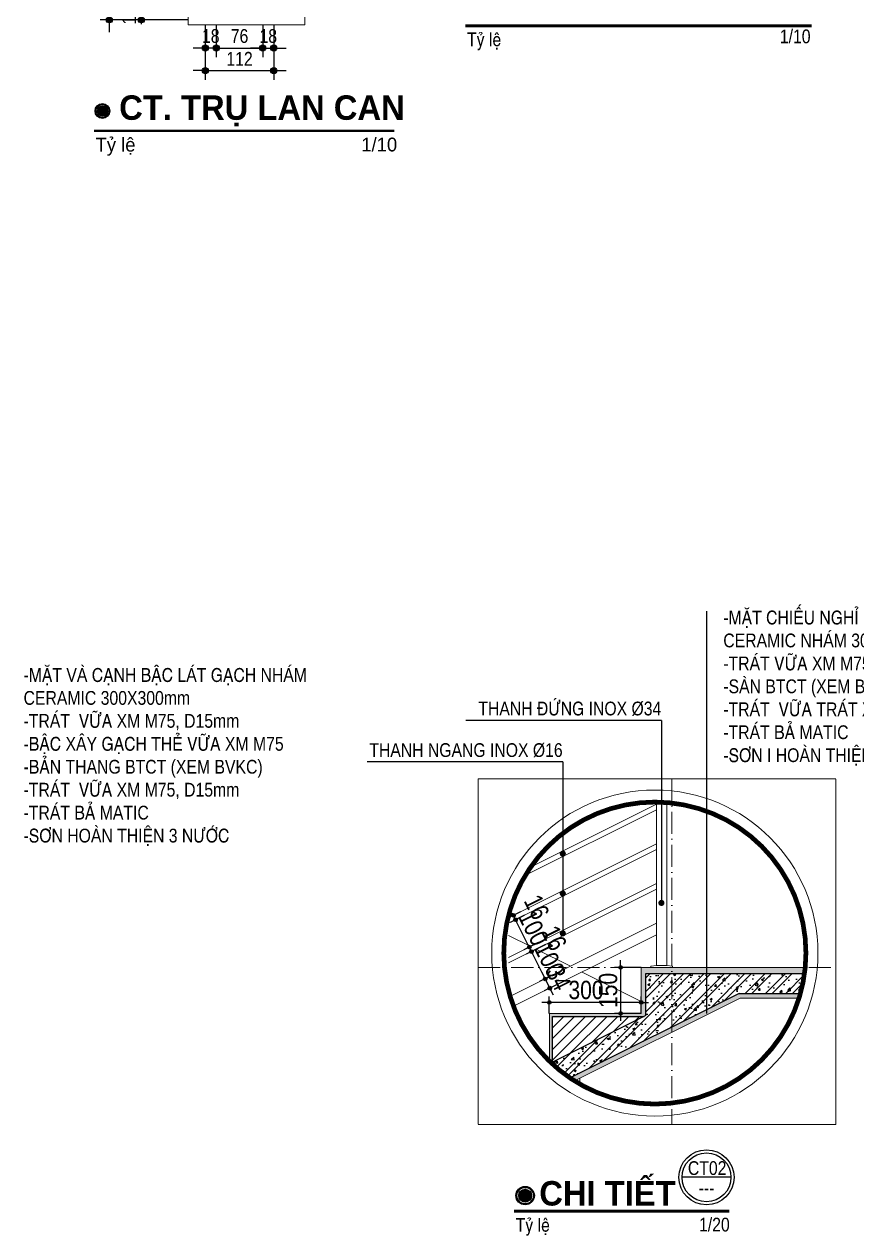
# Model space of a CAD drawing. Extents: x -79995 to 347433, y -157641 to 104789.
# Drawn here: x 1469 to 15069, y -157641 to -137838 of the extents above; entities that cross this region are included whole.
import ezdxf
from ezdxf.enums import TextEntityAlignment as Align

# ---------------------------------------------------------------- set-up
doc = ezdxf.new("R2010")
doc.units = 0
doc.linetypes.add('ACAD_ISO02W100', pattern=[15, 12, -3])
doc.linetypes.add('ACAD_ISO10W100', pattern=[18, 12, -3, 0, -3])
doc.layers.get('DEFPOINTS').update_dxf_attribs({"linetype": 'CONTINUOUS'})
for name, color, linetype in [('DIM', 1, 'CONTINUOUS'), ('HACTH', 8, 'CONTINUOUS'), ('HATCH', 8, 'CONTINUOUS'), ('NETCAT', 4, 'CONTINUOUS'), ('TAGS', 60, 'CONTINUOUS'), ('TEXT', 7, 'CONTINUOUS')]:
    doc.layers.add(name, color=color, linetype=linetype)
doc.layers.add('NET-THAY', color=2, linetype='CONTINUOUS', lineweight=13)
doc.layers.add('TRUC', color=24, linetype='CONTINUOUS', lineweight=0)
doc.styles.add('HEL-CONDENSE', font='')
doc.styles.add('HELVECONDENSE', font='')
doc.styles.add('SWISS-CONDENSE', font='')
doc.styles.add('VNI-HELVE-CONDENSEN', font='')
doc.styles.get('HEL-CONDENSE').set_extended_font_data('VNI-Helve-Condense')
doc.styles.get('HELVECONDENSE').set_extended_font_data('VNI-Helve-Condense')
doc.styles.get('SWISS-CONDENSE').set_extended_font_data('VNI-Swiss-Condense')
doc.styles.get('VNI-HELVE-CONDENSEN').set_extended_font_data('VNI-Helve-Condense')
doc.dimstyles.new('D10', dxfattribs={"dimtxt": 225, "dimasz": 2, "dimexe": 150, "dimexo": 0, "dimgap": 80, "dimtad": 1, "dimlfac": 0.1, "dimzin": 13, "dimdsep": 46, "dimtxsty": 'VNI-HELVE-CONDENSEN', "dimblk": 'D50', "dimcen": 0, "dimclrd": 1, "dimclre": 1, "dimclrt": 7, "dimadec": 0, "dimazin": 0, "dimtfac": 1, "dimtmove": 0, "dimatfit": 3, "dimldrblk": 'D50', "dimfxl": 1, "dimtolj": 1, "dimtzin": 13, "dimarcsym": 0})
doc.dimstyles.new('D20', dxfattribs={"dimtxt": 300, "dimasz": 1.2, "dimexe": 100, "dimexo": 0, "dimgap": 50, "dimtad": 1, "dimdec": 0, "dimlfac": 0.2, "dimzin": 13, "dimdsep": 46, "dimtxsty": 'HEL-CONDENSE', "dimblk": 'D50', "dimcen": 0, "dimclrd": 1, "dimclre": 1, "dimclrt": 7, "dimadec": 0, "dimazin": 0, "dimtfac": 1, "dimtdec": 0, "dimtmove": 0, "dimatfit": 3, "dimldrblk": 'D50', "dimfxl": 1, "dimtolj": 1, "dimtzin": 13, "dimarcsym": 0})

# ---------------------------------------------------------------- blocks, each defined once
blk = doc.blocks.new('A$C5F494123')
at = {"layer": 'TAGS', "color": 254, "ltscale": 1000}
blk.add_line((400, 0), (-400, 0), dxfattribs=at)
at = {"layer": 'TAGS', "ltscale": 1000}
blk.add_circle((0, 0), 450, dxfattribs=at)
at = {"layer": 'TAGS', "color": 254, "ltscale": 1000}
blk.add_circle((0, 0), 400, dxfattribs=at)
at = {"layer": 'TAGS', "ltscale": 1000, "style": 'VNI-HELVE-CONDENSEN'}
blk.add_attdef('A', (-84, 67), '', height=225, dxfattribs=at)
blk.add_attdef('A', text='', height=225, dxfattribs=at).set_placement((1, -62), align=Align.TOP_CENTER)
blk = doc.blocks.new('D50')
at = {"layer": 'DIM'}
blk.add_hatch(color=256, dxfattribs=at).paths.add_polyline_path([(25, 0, 1), (-25, 0, 1)])
blk.add_line((25, 0), (100, 0), dxfattribs=at)
blk.add_circle((0, 0), 25, dxfattribs=at)
blk = doc.blocks.new('*D1662')
at = {"layer": 'DEFPOINTS', "color": 0, "transparency": 16777216}
for p in [(11547, -153256), (11212, -154006), (11547, -154006)]:
    blk.add_point(p, dxfattribs=at)
at = {"layer": 'DIM', "color": 1, "lineweight": -2, "transparency": 16777216}
for p, q in [((11547, -153256), (11112, -153256)), ((11212, -153257), (11212, -154004)), ((11547, -154006), (11112, -154006))]:
    blk.add_line(p, q, dxfattribs=at)
at = {"layer": 'DIM', "color": 1, "lineweight": -2, "transparency": 16777216, "xscale": 1.199999999999999, "yscale": 1.199999999999999, "zscale": 1.199999999999999}
for p, rotation in [((11212, -153256), 90), ((11212, -154006), 270)]:
    blk.add_blockref('D50', p, dxfattribs=dict(at, rotation=rotation))
at = {"layer": 'DIM', "color": 7, "transparency": 16777216, "insert": (11008, -153631), "char_height": 300, "attachment_point": 5, "rotation": 90, "style": 'HEL-CONDENSE'}
blk.add_mtext('\\A1;150', dxfattribs=at)
blk = doc.blocks.new('*D1663')
at = {"layer": 'DEFPOINTS', "color": 0, "transparency": 16777216}
for p in [(10047, -153828), (10047, -154006), (11547, -154006)]:
    blk.add_point(p, dxfattribs=at)
at = {"layer": 'DIM', "color": 1, "lineweight": -2, "transparency": 16777216}
for p, q in [((10047, -154006), (10047, -153728)), ((11546, -153828), (10049, -153828)), ((11547, -154006), (11547, -153728))]:
    blk.add_line(p, q, dxfattribs=at)
at = {"layer": 'DIM', "color": 1, "lineweight": -2, "transparency": 16777216, "xscale": 1.199999999999999, "yscale": 1.199999999999999, "zscale": 1.199999999999999, "rotation": 180}
blk.add_blockref('D50', (10047, -153828), dxfattribs=at)
at = {"layer": 'DIM', "color": 1, "lineweight": -2, "transparency": 16777216, "xscale": 1.199999999999999, "yscale": 1.199999999999999, "zscale": 1.199999999999999}
blk.add_blockref('D50', (11547, -153828), dxfattribs=at)
at = {"layer": 'DIM', "color": 7, "transparency": 16777216, "insert": (10646, -153625), "char_height": 300, "attachment_point": 5, "style": 'HEL-CONDENSE'}
blk.add_mtext('\\A1;300', dxfattribs=at)
blk = doc.blocks.new('*D1664')
at = {"layer": 'DEFPOINTS', "color": 0, "transparency": 16777216}
for p in [(9979, -153442), (10200, -153331), (10276, -153483)]:
    blk.add_point(p, dxfattribs=at)
at = {"layer": 'DIM', "color": 1, "lineweight": -2, "transparency": 16777216}
for p, q in [((10200, -153331), (9889, -153487)), ((10054, -153593), (9979, -153443)), ((10276, -153483), (9965, -153639))]:
    blk.add_line(p, q, dxfattribs=at)
at = {"layer": 'DIM', "color": 1, "lineweight": -2, "transparency": 16777216, "xscale": 1.199999999999999, "yscale": 1.199999999999999, "zscale": 1.199999999999999}
for p, rotation in [((9979, -153442), 116.565051177078), ((10055, -153594), 296.565051177078)]:
    blk.add_blockref('D50', p, dxfattribs=dict(at, rotation=rotation))
at = {"layer": 'DIM', "color": 7, "transparency": 16777216, "insert": (10199, -153427), "char_height": 300, "attachment_point": 5, "rotation": 296.5651, "style": 'HEL-CONDENSE'}
blk.add_mtext('\\A1;34', dxfattribs=at)
blk = doc.blocks.new('*D1665')
at = {"layer": 'DEFPOINTS', "color": 0, "transparency": 16777216}
for p in [(9755, -152995), (9977, -152884), (10200, -153331)]:
    blk.add_point(p, dxfattribs=at)
at = {"layer": 'DIM', "color": 1, "lineweight": -2, "transparency": 16777216}
for p, q in [((9977, -152884), (9666, -153040)), ((9978, -153441), (9756, -152996)), ((10200, -153331), (9889, -153487))]:
    blk.add_line(p, q, dxfattribs=at)
at = {"layer": 'DIM', "color": 1, "lineweight": -2, "transparency": 16777216, "xscale": 1.199999999999999, "yscale": 1.199999999999999, "zscale": 1.199999999999999}
for p, rotation in [((9755, -152995), 116.5650511770989), ((9979, -153442), 296.5650511770989)]:
    blk.add_blockref('D50', p, dxfattribs=dict(at, rotation=rotation))
at = {"layer": 'DIM', "color": 7, "transparency": 16777216, "insert": (10049, -153128), "char_height": 300, "attachment_point": 5, "rotation": 296.5651, "style": 'HEL-CONDENSE'}
blk.add_mtext('\\A1;100', dxfattribs=at)
blk = doc.blocks.new('*D1666')
at = {"layer": 'DEFPOINTS', "color": 0, "transparency": 16777216}
for p in [(9496, -152476), (9643, -152402), (9867, -152850)]:
    blk.add_point(p, dxfattribs=at)
at = {"layer": 'DIM', "color": 1, "lineweight": -2, "transparency": 16777216}
for p, q in [((9643, -152402), (9406, -152521)), ((9719, -152922), (9496, -152477)), ((9867, -152850), (9630, -152968))]:
    blk.add_line(p, q, dxfattribs=at)
at = {"layer": 'DIM', "color": 1, "lineweight": -2, "transparency": 16777216, "xscale": 1.199999999999999, "yscale": 1.199999999999999, "zscale": 1.199999999999999}
for p, rotation in [((9496, -152476), 116.565051177075), ((9720, -152923), 296.565051177075)]:
    blk.add_blockref('D50', p, dxfattribs=dict(at, rotation=rotation))
at = {"layer": 'DIM', "color": 7, "transparency": 16777216, "insert": (9789, -152609), "char_height": 300, "attachment_point": 5, "rotation": 296.5651, "style": 'HEL-CONDENSE'}
blk.add_mtext('\\A1;100', dxfattribs=at)
blk = doc.blocks.new('*D1667')
at = {"layer": 'DEFPOINTS', "color": 0, "transparency": 16777216}
for p in [(9460, -152405), (9578, -152346), (9613, -152417)]:
    blk.add_point(p, dxfattribs=at)
at = {"layer": 'DIM', "color": 1, "lineweight": -2, "transparency": 16777216}
for p, q in [((9578, -152346), (9371, -152449)), ((9613, -152417), (9406, -152521)), ((9460, -152404), (9459, -152402)), ((9496, -152476), (9460, -152405)), ((9496, -152477), (9497, -152478))]:
    blk.add_line(p, q, dxfattribs=at)
at = {"layer": 'DIM', "color": 1, "lineweight": -2, "transparency": 16777216, "xscale": 1.199999999999999, "yscale": 1.199999999999999, "zscale": 1.199999999999999}
for p, rotation in [((9496, -152476), 116.5650511771525), ((9460, -152405), 296.5650511771526)]:
    blk.add_blockref('D50', p, dxfattribs=dict(at, rotation=rotation))
at = {"layer": 'DIM', "color": 7, "transparency": 16777216, "insert": (9840, -152269), "char_height": 300, "attachment_point": 5, "rotation": 296.5651, "style": 'HEL-CONDENSE'}
blk.add_mtext('\\A1;16', dxfattribs=at)
blk = doc.blocks.new('*D1668')
at = {"layer": 'DEFPOINTS', "color": 0, "transparency": 16777216}
for p in [(9949, -152809), (9985, -152880), (9720, -152923)]:
    blk.add_point(p, dxfattribs=at)
at = {"layer": 'DIM', "color": 1, "lineweight": -2, "transparency": 16777216}
for p, q in [((9949, -152809), (9630, -152968)), ((9985, -152880), (9666, -153040)), ((9719, -152922), (9718, -152921)), ((9755, -152995), (9720, -152923)), ((9756, -152996), (9756, -152997))]:
    blk.add_line(p, q, dxfattribs=at)
at = {"layer": 'DIM', "color": 1, "lineweight": -2, "transparency": 16777216, "xscale": 1.199999999999999, "yscale": 1.199999999999999, "zscale": 1.199999999999999}
for p, rotation in [((9755, -152995), 116.565051177078), ((9720, -152923), 296.565051177078)]:
    blk.add_blockref('D50', p, dxfattribs=dict(at, rotation=rotation))
at = {"layer": 'DIM', "color": 7, "transparency": 16777216, "insert": (10125, -152776), "char_height": 300, "attachment_point": 5, "rotation": 296.5651, "style": 'HEL-CONDENSE'}
blk.add_mtext('\\A1;16', dxfattribs=at)
blk = doc.blocks.new('*D1619')
at = {"layer": 'DEFPOINTS', "color": 0, "linetype": 'ACAD_ISO02W100', "ltscale": 1000, "transparency": 16777216}
for p in [(4606, -137848), (5366, -137848), (5366, -138227)]:
    blk.add_point(p, dxfattribs=at)
at = {"layer": 'DIM', "color": 1, "linetype": 'ACAD_ISO02W100', "lineweight": -2, "ltscale": 1000, "transparency": 16777216}
for p, q in [((4606, -137848), (4606, -138377)), ((5366, -137848), (5366, -138377)), ((4608, -138227), (5364, -138227))]:
    blk.add_line(p, q, dxfattribs=at)
at = {"layer": 'DIM', "color": 1, "linetype": 'ACAD_ISO02W100', "lineweight": -2, "ltscale": 1000, "transparency": 16777216, "xscale": 2, "yscale": 2, "zscale": 2, "rotation": 180}
blk.add_blockref('D50', (4606, -138227), dxfattribs=at)
at = {"layer": 'DIM', "color": 1, "linetype": 'ACAD_ISO02W100', "lineweight": -2, "ltscale": 1000, "transparency": 16777216, "xscale": 2, "yscale": 2, "zscale": 2}
blk.add_blockref('D50', (5366, -138227), dxfattribs=at)
at = {"layer": 'DIM', "color": 7, "linetype": 'ACAD_ISO02W100', "ltscale": 1000, "transparency": 16777216, "insert": (4986, -138032), "char_height": 225, "attachment_point": 5, "style": 'VNI-HELVE-CONDENSEN'}
blk.add_mtext('\\A1;76', dxfattribs=at)
blk = doc.blocks.new('*D1621')
at = {"layer": 'DEFPOINTS', "color": 0, "linetype": 'ACAD_ISO02W100', "ltscale": 1000, "transparency": 16777216}
for p in [(2858, -126766), (4148, -126766), (3325, -137766)]:
    blk.add_point(p, dxfattribs=at)
at = {"layer": 'DIM', "color": 1, "linetype": 'ACAD_ISO02W100', "lineweight": -2, "ltscale": 1000, "transparency": 16777216}
for p, q in [((4148, -126766), (2708, -126766)), ((2858, -137764), (2858, -126768)), ((3325, -137766), (2708, -137766))]:
    blk.add_line(p, q, dxfattribs=at)
at = {"layer": 'DIM', "color": 1, "linetype": 'ACAD_ISO02W100', "lineweight": -2, "ltscale": 1000, "transparency": 16777216, "xscale": 2, "yscale": 2, "zscale": 2}
for p, rotation in [((2858, -126766), 90), ((2858, -137766), 270)]:
    blk.add_blockref('D50', p, dxfattribs=dict(at, rotation=rotation))
at = {"layer": 'DIM', "color": 7, "linetype": 'ACAD_ISO02W100', "ltscale": 1000, "transparency": 16777216, "insert": (2663, -132266), "char_height": 225, "attachment_point": 5, "rotation": 90, "style": 'VNI-HELVE-CONDENSEN'}
blk.add_mtext('\\A1;1100', dxfattribs=at)
blk = doc.blocks.new('*D1674')
at = {"layer": 'DEFPOINTS', "color": 0, "linetype": 'ACAD_ISO02W100', "ltscale": 1000, "transparency": 16777216}
for p in [(3380, -137766), (4148, -137636), (4148, -137766)]:
    blk.add_point(p, dxfattribs=at)
at = {"layer": 'DIM', "color": 1, "linetype": 'ACAD_ISO02W100', "lineweight": -2, "ltscale": 1000, "transparency": 16777216}
for p, q in [((3380, -137634), (3380, -137632)), ((4148, -137636), (3230, -137636)), ((4148, -137766), (3230, -137766)), ((3380, -137636), (3380, -137766)), ((3380, -137768), (3380, -137770))]:
    blk.add_line(p, q, dxfattribs=at)
at = {"layer": 'DIM', "color": 1, "linetype": 'ACAD_ISO02W100', "lineweight": -2, "ltscale": 1000, "transparency": 16777216, "xscale": 2, "yscale": 2, "zscale": 2}
for p, rotation in [((3380, -137766), 90), ((3380, -137636), 270)]:
    blk.add_blockref('D50', p, dxfattribs=dict(at, rotation=rotation))
at = {"layer": 'DIM', "color": 7, "linetype": 'ACAD_ISO02W100', "ltscale": 1000, "transparency": 16777216, "insert": (3185, -137701), "char_height": 225, "attachment_point": 5, "rotation": 90, "style": 'VNI-HELVE-CONDENSEN'}
blk.add_mtext('\\A1;13', dxfattribs=at)
blk = doc.blocks.new('*D1675')
at = {"layer": 'DEFPOINTS', "color": 0, "linetype": 'ACAD_ISO02W100', "ltscale": 1000, "transparency": 16777216}
for p in [(5366, -137848), (5546, -137848), (5546, -138227)]:
    blk.add_point(p, dxfattribs=at)
at = {"layer": 'DIM', "color": 1, "linetype": 'ACAD_ISO02W100', "lineweight": -2, "ltscale": 1000, "transparency": 16777216}
for p, q in [((5366, -137848), (5366, -138377)), ((5546, -137848), (5546, -138377)), ((5368, -138227), (5544, -138227))]:
    blk.add_line(p, q, dxfattribs=at)
at = {"layer": 'DIM', "color": 1, "linetype": 'ACAD_ISO02W100', "lineweight": -2, "ltscale": 1000, "transparency": 16777216, "xscale": 2, "yscale": 2, "zscale": 2, "rotation": 180}
blk.add_blockref('D50', (5366, -138227), dxfattribs=at)
at = {"layer": 'DIM', "color": 1, "linetype": 'ACAD_ISO02W100', "lineweight": -2, "ltscale": 1000, "transparency": 16777216, "xscale": 2, "yscale": 2, "zscale": 2}
blk.add_blockref('D50', (5546, -138227), dxfattribs=at)
at = {"layer": 'DIM', "color": 7, "linetype": 'ACAD_ISO02W100', "ltscale": 1000, "transparency": 16777216, "insert": (5456, -138032), "char_height": 225, "attachment_point": 5, "style": 'VNI-HELVE-CONDENSEN'}
blk.add_mtext('\\A1;18', dxfattribs=at)
blk = doc.blocks.new('*D1676')
at = {"layer": 'DEFPOINTS', "color": 0, "linetype": 'ACAD_ISO02W100', "ltscale": 1000, "transparency": 16777216}
for p in [(4426, -137848), (4606, -137848), (4426, -138227)]:
    blk.add_point(p, dxfattribs=at)
at = {"layer": 'DIM', "color": 1, "linetype": 'ACAD_ISO02W100', "lineweight": -2, "ltscale": 1000, "transparency": 16777216}
for p, q in [((4426, -137848), (4426, -138377)), ((4606, -137848), (4606, -138377)), ((4604, -138227), (4428, -138227))]:
    blk.add_line(p, q, dxfattribs=at)
at = {"layer": 'DIM', "color": 1, "linetype": 'ACAD_ISO02W100', "lineweight": -2, "ltscale": 1000, "transparency": 16777216, "xscale": 2, "yscale": 2, "zscale": 2, "rotation": 180}
blk.add_blockref('D50', (4426, -138227), dxfattribs=at)
at = {"layer": 'DIM', "color": 1, "linetype": 'ACAD_ISO02W100', "lineweight": -2, "ltscale": 1000, "transparency": 16777216, "xscale": 2, "yscale": 2, "zscale": 2}
blk.add_blockref('D50', (4606, -138227), dxfattribs=at)
at = {"layer": 'DIM', "color": 7, "linetype": 'ACAD_ISO02W100', "ltscale": 1000, "transparency": 16777216, "insert": (4516, -138032), "char_height": 225, "attachment_point": 5, "style": 'VNI-HELVE-CONDENSEN'}
blk.add_mtext('\\A1;18', dxfattribs=at)
blk = doc.blocks.new('*D1677')
at = {"layer": 'DEFPOINTS', "color": 0, "linetype": 'ACAD_ISO02W100', "ltscale": 1000, "transparency": 16777216}
for p in [(4426, -138164), (5546, -138164), (5546, -138595)]:
    blk.add_point(p, dxfattribs=at)
at = {"layer": 'DIM', "color": 1, "linetype": 'ACAD_ISO02W100', "lineweight": -2, "ltscale": 1000, "transparency": 16777216}
for p, q in [((4426, -138164), (4426, -138745)), ((5546, -138164), (5546, -138745)), ((4428, -138595), (5544, -138595))]:
    blk.add_line(p, q, dxfattribs=at)
at = {"layer": 'DIM', "color": 1, "linetype": 'ACAD_ISO02W100', "lineweight": -2, "ltscale": 1000, "transparency": 16777216, "xscale": 2, "yscale": 2, "zscale": 2, "rotation": 180}
blk.add_blockref('D50', (4426, -138595), dxfattribs=at)
at = {"layer": 'DIM', "color": 1, "linetype": 'ACAD_ISO02W100', "lineweight": -2, "ltscale": 1000, "transparency": 16777216, "xscale": 2, "yscale": 2, "zscale": 2}
blk.add_blockref('D50', (5546, -138595), dxfattribs=at)
at = {"layer": 'DIM', "color": 7, "linetype": 'ACAD_ISO02W100', "ltscale": 1000, "transparency": 16777216, "insert": (4986, -138403), "char_height": 225, "attachment_point": 5, "style": 'VNI-HELVE-CONDENSEN'}
blk.add_mtext('\\A1;112', dxfattribs=at)

msp = doc.modelspace()

# ---------------------------------------------------------------- hatches: boundary and pattern name
at = {"layer": 'DIM'}
for points in [[(2829.618, -139256.346, 1), (2662.386, -139256.346, 1)], [(9756.469, -156985.181, 1), (9547.429, -156985.181, 1)]]:
    msp.add_hatch(color=256, dxfattribs=at).paths.add_polyline_path(points)
at = {"layer": 'HACTH'}
h = msp.add_hatch(dxfattribs=at)
h.set_pattern_fill('AR-SAND', color=256, scale=0.5, style=0)
h.set_pattern_definition([(37.5, (-1314914.995, -254985.474), (-0.80001565, 24.47066187), [0, -19.304, 0, -21.59, 0, -20.6375]), (7.5, (-1314914.995, -254985.474), (22.47616416, 35.841255), [0, -10.414, 0, -17.399, 0, -6.6675]), (327.5, (-1314930.616, -254985.474), (39.5496185, 0.07185923), [0, -6.35, 0, -22.86, 0, -29.845]), (317.5, (-1314930.616, -254985.474), (38.1778226, 11.1464662), [0, -3.175, 0, -14.986, 0, -17.145])])
h.paths.add_polyline_path([(14227.62, -153255.501), (12616.175, -153255.501), (12616.175, -153355.501), (14215.973, -153355.501, 0.010199213)])
h.paths.add_polyline_path([(12616.175, -153255.501), (12047.347, -153255.501), (12047.347, -153355.501), (12616.175, -153355.501)])
h.paths.add_polyline_path([(12047.347, -153255.501), (11547.347, -153255.501), (11547.347, -154005.501), (10047.347, -154005.501), (10047.347, -154755.501), (10016.121, -154755.501, 0.007227938), (10067.022, -154805.501), (10097.347, -154805.501), (10097.347, -154055.501), (11597.347, -154055.501), (11622.347, -154043.001), (11622.347, -153355.501), (12047.347, -153355.501)])
h.paths.add_polyline_path([(12047.347, -154314.518), (12047.347, -154230.666), (10384.709, -155061.984, 0.008797486), (10457.406, -155109.488)])
h.paths.add_polyline_path([(13165.381, -153755.501), (14126.747, -153755.501, 0.007921178), (14148.863, -153680.501), (13147.675, -153680.501), (12047.347, -154230.666), (12047.347, -154314.518)])
h = msp.add_hatch(dxfattribs=at)
h.set_pattern_fill('AR-CONC', color=256, scale=50, style=0)
h.set_pattern_definition([(50, (-1250294.46, 281823.12), (358.63009, -31.37607), [37.5, -412.5]), (355, (-1250294.46, 281823.12), (-69.37567, 376.09607), [30, -330]), (100.4514, (-1250264.57, 281820.5), (289.25469, 344.71977), [31.870095, -350.57106]), (46.1842, (-1250294.46, 281923.12), (533.62052, -82.7595), [56.25, -618.75]), (96.6356, (-1250250, 281916.2), (467.33135, 487.05894), [47.80514, -525.8565]), (351.1842, (-1250294.46, 281923.1), (467.33097, 487.0593), [45, -495]), (21, (-1250244.46, 281898.12), (298.453526, -201.309445), [37.5, -412.5]), (326, (-1250244.46, 281898.12), (121.65767, 362.57502), [30, -330]), (71.4514, (-1250219.6, 281881.35), (420.11131, 161.26525), [31.870095, -350.57106]), (37.5, (-1250294.46, 281823.12), (6.079928, 166.446927), [0, -326, 0, -335, 0, -331.25]), (7.5, (-1250294.46, 281823.12), (131.534769, 197.205856), [0, -191, 0, -318.5, 0, -126.25]), (327.5, (-1250405.96, 281823.12), (266.911218, -11.277436), [0, -125, 0, -390, 0, -517.5]), (317.5, (-1250455.96, 281823.12), (291.593085, 50.05249), [0, -162.5, 0, -259, 0, -367.5])])
h.paths.add_polyline_path([(12047.347, -154230.666), (12047.347, -153355.501), (11622.347, -153355.501), (11622.347, -154043.001), (10077.488, -154815.431, 0.039966658), (10384.709, -155061.984)])
h.paths.add_polyline_path([(12616.175, -153355.501), (12047.347, -153355.501), (12047.347, -154230.666), (12616.175, -153946.252)])
h.paths.add_polyline_path([(14215.973, -153355.501), (12616.175, -153355.501), (12616.175, -153946.252), (13147.675, -153680.501), (14148.863, -153680.501, 0.033654056)])
h = msp.add_hatch(dxfattribs=at)
h.set_pattern_fill('ANSI32', color=256, scale=625, style=0)
h.set_pattern_definition([(45, (-1250294.46, 281823.12), (-165.72815, 165.72815), []), (45, (-1250183.97, 281823.12), (-165.72815, 165.72815), [])])
h.paths.add_polyline_path([(12047.347, -154230.666), (12047.347, -153355.501), (11622.347, -153355.501), (11622.347, -154043.001), (10077.488, -154815.431, 0.039966658), (10384.709, -155061.984)])
h.paths.add_polyline_path([(12616.175, -153946.252), (12616.175, -153355.501), (12047.347, -153355.501), (12047.347, -154230.666)])
h.paths.add_polyline_path([(14215.973, -153355.501), (12616.175, -153355.501), (12616.175, -153946.252), (13147.675, -153680.501), (14148.863, -153680.501, 0.033654056)])
h = msp.add_hatch(dxfattribs=at)
h.set_pattern_fill('ANSI31', color=256, scale=1000, style=0)
h.set_pattern_definition([(45, (-1161170.73, 252223.33), (-88.388348, 88.388348), [])])
h.paths.add_polyline_path([(10097.347, -154055.501), (11597.347, -154055.501), (10097.347, -154805.501)])
edge = h.paths.add_edge_path()
edge.add_arc((11770.882, -153020.042), 2467.996, 226.3396384, 226.6745628, ccw=False)
edge.add_line((10067.022, -154805.501), (10097.347, -154805.501))
edge.add_line((10097.347, -154805.501), (10077.488, -154815.431))

# ---------------------------------------------------------------- linework, layer by layer
at = {"layer": 'DIM', "color": 7, "linetype": 'Continuous'}
for centre, radius in [((2746.002, -139256.346), 120.393), ((2746.002, -139256.346), 107.016), ((2746.002, -139256.346), 83.616), ((9651.949, -156985.181), 150.491), ((9651.949, -156985.181), 133.77), ((9651.949, -156985.181), 104.52)]:
    msp.add_circle(centre, radius, dxfattribs=at)
at = {"layer": 'HATCH', "const_width": 77}
msp.add_lwpolyline([(9302.886, -153020.042, -1), (14238.877, -153020.042, -1)], format="xyb", close=True, dxfattribs=at)
at = {"layer": 'NET-THAY'}
for p, q in [((11797.347, -150552.189), (11797.347, -153221.588)), ((11967.347, -150559.879), (11967.347, -153221.588)), ((11547.347, -153255.501), (14227.62, -153255.501)), ((13165.381, -153755.501), (10457.406, -155109.488)), ((13165.381, -153755.501), (14126.747, -153755.501)), ((10547.347, -155064.518), (10547.347, -155163.396))]:
    msp.add_line(p, q, dxfattribs=at)
for points in [[(9656.251, -151747.51), (11797.347, -150676.962)], [(9741.608, -151615.388), (11797.347, -150587.519)], [(9382.347, -152443.479), (11797.347, -151235.979)], [(9382.347, -152532.922), (11797.347, -151325.422)], [(9382.347, -153091.939), (11797.347, -151884.439)], [(9382.347, -153181.381), (11797.347, -151973.881)], [(9382.347, -153740.398), (11797.347, -152532.898)], [(9382.347, -152732.018), (9742.267, -152911.978)], [(9461.612, -153890.832), (11797.347, -152722.964)], [(9831.71, -152956.7), (10390.727, -153236.208)], [(10016.121, -154755.501), (10047.347, -154755.501), (10047.347, -154005.501), (11547.347, -154005.501), (11547.347, -153255.501), (11547.347, -153255.501)], [(12059.132, -153255.501), (12059.132, -153236.462), (11967.347, -153221.588), (11797.347, -153221.588), (11705.561, -153236.462), (11705.561, -153255.501)], [(10580.793, -153331.241), (11547.347, -153814.518)]]:
    msp.add_lwpolyline(points, dxfattribs=at)
msp.add_circle((11770.882, -153020.042), 2664.707, dxfattribs=at)
at = {"layer": 'NETCAT'}
for p, q in [((11622.347, -153355.501), (14215.973, -153355.501)), ((11622.347, -154043.001), (11622.347, -153355.501)), ((13147.675, -153680.501), (10384.709, -155061.984)), ((13147.675, -153680.501), (14148.863, -153680.501))]:
    msp.add_line(p, q, dxfattribs=at)
for points in [[(10067.022, -154805.501), (10097.347, -154805.501), (10097.347, -154055.501), (11597.347, -154055.501)], [(11622.347, -154043.001), (10077.488, -154815.431)]]:
    msp.add_lwpolyline(points, dxfattribs=at)
at = {"layer": 'TEXT', "color": 7, "linetype": 'ByBlock'}
for points, const_width in [([(14330.599, -137863.452), (9860.856, -137863.452), (14330.599, -137863.452), (8676.652, -137863.452)], 48.75), ([(7516.238, -139580.843), (3557.374, -139580.843), (7516.238, -139580.843), (2610.012, -139580.843)], 39), ([(12989.362, -157241.253), (10655.474, -157241.253), (12989.362, -157241.253), (9471.27, -157241.253)], 48.75)]:
    msp.add_lwpolyline(points, dxfattribs=dict(at, const_width=const_width))
for points in [[(12616.175, -147433.259), (12616.175, -154007.875)], [(11878.366, -149216.315), (8681.345, -149216.315), (8681.345, -149216.315)], [(11878.366, -149216.315), (11878.366, -152200.481)], [(10266.901, -149895.738), (7069.88, -149895.738), (7069.88, -149895.738)], [(10266.901, -149895.738), (10266.901, -152697.72)]]:
    msp.add_lwpolyline(points, dxfattribs=at)
at = {"layer": 'TEXT', "ltscale": 1000, "const_width": 50}
for points in [[(10266.901, -151371.006, -1), (10266.901, -151421.006, -1)], [(10266.901, -152021.311, -1), (10266.901, -152071.311, -1)], [(11878.366, -152175.481, -1), (11878.366, -152225.481, -1)], [(10266.901, -152672.72, -1), (10266.901, -152722.72, -1)]]:
    msp.add_lwpolyline(points, format="xyb", close=True, dxfattribs=at)
at = {"layer": 'TRUC', "linetype": 'ACAD_ISO10W100', "ltscale": 30}
for p, q in [((12047.347, -150171.037), (12047.347, -155820.122)), ((8885.912, -153255.501), (14726.309, -153255.501))]:
    msp.add_line(p, q, dxfattribs=at)
at = {"layer": 'TRUC', "ltscale": 0.2}
msp.add_lwpolyline([(4147.743, -126548.955), (6055.043, -126548.955), (6055.043, -137848.188), (4147.743, -137848.188)], close=True, dxfattribs=at)
at = {"layer": 'TRUC', "linetype": 'ACAD_ISO10W100', "ltscale": 0.2}
msp.add_lwpolyline([(14726.309, -150171.037), (8885.912, -150171.037), (8885.912, -155820.122), (14726.309, -155820.122)], close=True, dxfattribs=at)

# ---------------------------------------------------------------- block references
at = {"layer": 'TAGS', "ltscale": 1000}
ref = msp.add_blockref('A$C5F494123', (12614.41, -156685.899), dxfattribs=at)
ref.add_attrib('A', '---', dxfattribs={"color": 7, "ltscale": 1000, "height": 225, "style": 'VNI-HELVE-CONDENSEN'}).set_placement((12615.555, -156747.586), align=Align.TOP_CENTER)
ref.add_attrib('A', 'CT02', (12310.418, -156647.302), dxfattribs={"color": 7, "ltscale": 1000, "height": 225, "style": 'VNI-HELVE-CONDENSEN'})

# ---------------------------------------------------------------- texts
at = {"layer": 'TEXT', "color": 7, "linetype": 'ByBlock'}
for s, insert, char_height, attachment_point, style in [('{\\fVNI-Helve-Condense|b0|i0|c0|p2;Tyû leä}', (8703.673, -137971.364), 225, 1, 'SWISS-CONDENSE'), ('{\\fVNI-Helve-Condense|b0|i0|c0|p2;1/10}', (13812.681, -137924.118), 225, 1, 'SWISS-CONDENSE'), ('{\\fVNI-Avo|b0|i0|c0|p2;Tyû leä}', (2634.33, -139694.117), 225, 1, 'SWISS-CONDENSE'), ('{\\fVNI-Avo|b0|i0|c0|p2;1/10}', (6975.848, -139691.493), 225, 1, 'SWISS-CONDENSE'), ('\\P-MAËT CHIEÁU NGHÆ LAÙT GAÏCH \\PCERAMIC NHAÙM 300X300mm\\P-TRAÙT VÖÕA XM M75, D15mm\\P-SAØN BTCT (XEM BVKC)\\P-TRAÙT  VÖÕA TRAÙT XM M75, D15mm\\P-TRAÙT BAÛ MATIC\\P-SÔN I HOAØN THIEÄN 3 NÖÔÙC', (12889.032, -147047.606), 225, 1, 'HELVECONDENSE'), ('{\\fVNI-Helve-Condense|b0|i0|c0|p2;-MAËT VAØ CAÏNH BAÄC LAÙT GAÏCH NHAÙM \\PCERAMIC 300X300mm\\P-TRAÙT  VÖÕA XM M75, D15mm\\P-BAÄC XAÂY GAÏCH THEÛ VÖÕA XM M75\\P-BAÛN THANG BTCT (XEM BVKC)\\P-TRAÙT  VÖÕA XM M75, D15mm\\P-TRAÙT BAÛ MATIC\\P-SÔN HOAØN THIEÄN 3 NÖÔÙC}', (1457.514, -148362.05), 225, 1, 'SWISS-CONDENSE'), ('{\\fVNI-Helve-Condense|b0|i0|c0|p2;THANH ÑÖÙNG INOX Þ34}', (11875.694, -148910.566), 224.50658, 3, 'SWISS-CONDENSE'), ('{\\fVNI-Helve-Condense|b0|i0|c0|p2;THANH NGANG INOX Þ16}', (10264.229, -149589.989), 224.50658, 3, 'SWISS-CONDENSE'), ('{\\fVNI-Helve-Condense|b0|i0|c0|p2;Tyû leä}', (9498.29, -157349.165), 225, 1, 'SWISS-CONDENSE'), ('{\\fVNI-Helve-Condense|b0|i0|c0|p2;1/20}', (12492.323, -157346.25), 225, 1, 'SWISS-CONDENSE')]:
    msp.add_mtext(s, dxfattribs=dict(at, insert=insert, char_height=char_height, attachment_point=attachment_point, style=style))
at = {"layer": 'TEXT', "color": 7, "attachment_point": 1, "style": 'SWISS-CONDENSE'}
for s, insert, char_height in [('{\\fVNI-Avo|b1|i0|c0|p2;\\H1.25x;CT. TRUÏ LAN CAN}', (3019.588, -139000.417), 320), ('{\\fVNI-Avo|b1|i0|c0|p2;CHI TIEÁT}', (9882.945, -156747.273), 400)]:
    msp.add_mtext(s, dxfattribs=dict(at, insert=insert, char_height=char_height))

# ---------------------------------------------------------------- dimensions: what is measured, and where the dimension line sits
at = {"layer": 'DIM', "linetype": 'ACAD_ISO02W100', "ltscale": 1000}
dim = msp.add_linear_dim(base=(2858.12, -126766.356), p1=(3324.962, -137766.356), p2=(4147.743, -126766.356), angle=90, dimstyle='D10', dxfattribs=at)
dim.commit()
dim.dimension.update_dxf_attribs({"geometry": '*D1621', "text_midpoint": (2663.22, -132266.356)})
dim = msp.add_linear_dim(base=(3380.244, -137766.356), p1=(4147.743, -137636.356), p2=(4147.743, -137766.356), angle=90, dimstyle='D10', dxfattribs=at)
dim.commit()
dim.dimension.update_dxf_attribs({"geometry": '*D1674', "text_midpoint": (3380.244, -137701.356), "dimtype": 160})
for base, p1, p2, picture, middle in [((4426.364, -138226.802), (4606.364, -137848.188), (4426.364, -137848.188), '*D1676', (4516.364, -138226.802)), ((5546.364, -138226.802), (5366.364, -137848.188), (5546.364, -137848.188), '*D1675', (5456.364, -138226.802))]:
    dim = msp.add_linear_dim(base=base, p1=p1, p2=p2, dimstyle='D10', dxfattribs=at)
    dim.commit()
    dim.dimension.update_dxf_attribs({"geometry": picture, "text_midpoint": middle, "dimtype": 160})
for base, p1, p2, picture, middle in [((5366.364, -138226.802), (4606.364, -137848.188), (5366.364, -137848.188), '*D1619', (4986.364, -138031.902)), ((5546.364, -138595.41), (4426.364, -138163.558), (5546.364, -138163.558), '*D1677', (4986.364, -138402.91))]:
    dim = msp.add_linear_dim(base=base, p1=p1, p2=p2, dimstyle='D10', dxfattribs=at)
    dim.commit()
    dim.dimension.update_dxf_attribs({"geometry": picture, "text_midpoint": middle})
at = {"layer": 'DIM'}
for base, p1, p2, picture, middle in [((9460.143, -152404.581), (9613.456, -152417.367), (9577.678, -152345.813), '*D1667', (9839.921, -152269.06)), ((9719.527, -152923.349), (9984.665, -152880.222), (9948.888, -152808.668), '*D1668', (10125.391, -152775.548))]:
    dim = msp.add_linear_dim(base=base, p1=p1, p2=p2, angle=116.5650512, dimstyle='D20', override={"dimtmove": 2}, dxfattribs=at)
    dim.commit()
    dim.dimension.update_dxf_attribs({"geometry": picture, "text_midpoint": middle, "dimtype": 161})
for base, p1, p2, angle, picture, middle, dimtype in [((9495.92, -152476.135), (9867.018, -152849.603), (9643.411, -152402.39), 116.5650512, '*D1666', (9607.723, -152699.742), 161), ((9755.304, -152994.903), (10200.413, -153331.365), (9976.807, -152884.151), 116.5650512, '*D1665', (9867.107, -153218.51), 161), ((9978.91, -153442.117), (10276.44, -153483.418), (10200.413, -153331.365), 116.5650512, '*D1664', (10016.924, -153518.143), 161), ((10047.347, -153828.309), (11547.347, -154005.501), (10047.347, -154005.501), 180, '*D1663', (10645.532, -153828.309), 160)]:
    dim = msp.add_linear_dim(base=base, p1=p1, p2=p2, angle=angle, dimstyle='D20', dxfattribs=at)
    dim.commit()
    dim.dimension.update_dxf_attribs({"geometry": picture, "text_midpoint": middle, "dimtype": dimtype})
dim = msp.add_linear_dim(base=(11211.521, -154005.501), p1=(11547.347, -153255.501), p2=(11547.347, -154005.501), angle=90, dimstyle='D20', dxfattribs=at)
dim.commit()
dim.dimension.update_dxf_attribs({"geometry": '*D1662', "text_midpoint": (11008.321, -153630.501)})

doc.saveas('drawing.dxf')
